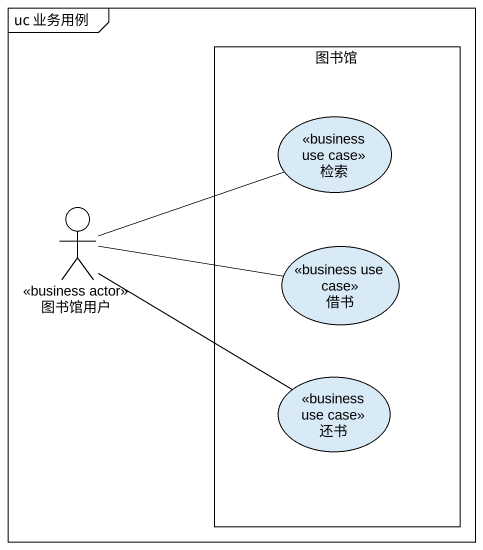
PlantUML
@startuml
mainframe uc 业务用例
rectangle 图书馆 {
  usecase 检索 <<business use case>>
  usecase 借书 <<business use case>>
  usecase 还书 <<business use case>>
}
actor 图书馆用户 <<business actor>>
图书馆用户 -right- 检索
图书馆用户 -right- 借书
图书馆用户 -right- 还书
@enduml
